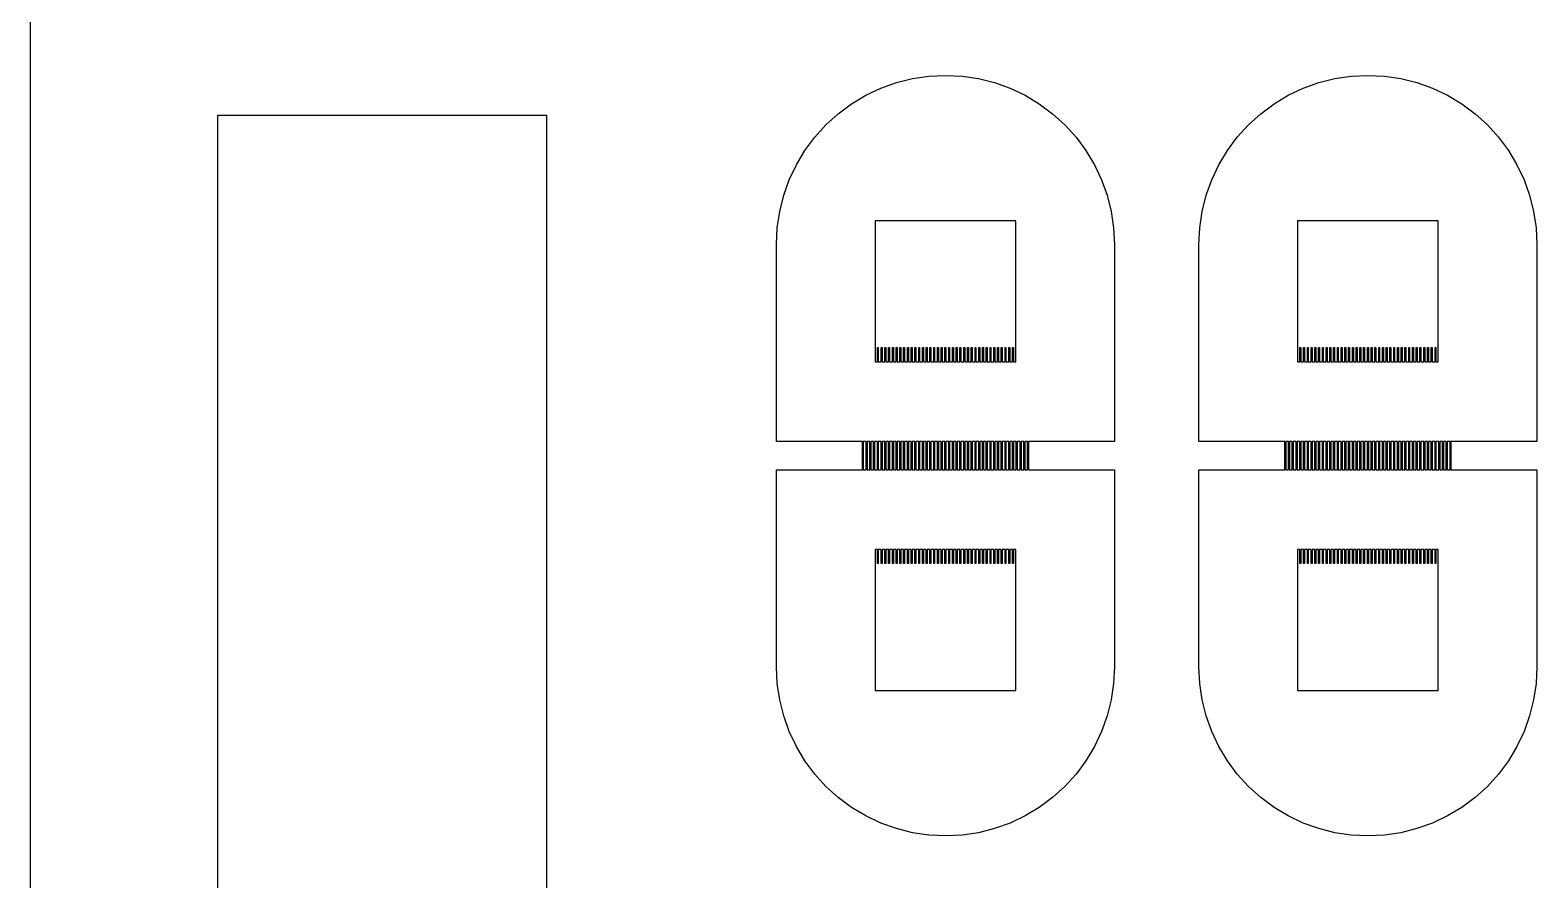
# Model space of a CAD drawing. Extents: x -25 to 122, y -49 to 104.
# Drawn here: x -7.64 to 8.71, y 18.32 to 27.54 of the extents above; entities that cross this region are included whole.
import ezdxf

# ---------------------------------------------------------------- set-up
doc = ezdxf.new("R2010")
doc.units = 0

msp = doc.modelspace()

# ---------------------------------------------------------------- linework, layer by layer
for p, q in [((-7.64249, 62.6685), (-7.64249, -7.64249)), ((1.76031, 26.9755), (1.93492, 27.0192)), ((1.93492, 27.0192), (2.11296, 27.0456)), ((2.11296, 27.0456), (2.29274, 27.0544)), ((2.29274, 27.0544), (2.47252, 27.0456)), ((2.47252, 27.0456), (2.65056, 27.0192)), ((2.65056, 27.0192), (2.82518, 26.9755)), ((6.34581, 26.9755), (6.52042, 27.0192)), ((6.52042, 27.0192), (6.69847, 27.0456)), ((6.69847, 27.0456), (6.87823, 27.0544)), ((6.87823, 27.0544), (7.05801, 27.0456)), ((7.05801, 27.0456), (7.23607, 27.0192)), ((7.23607, 27.0192), (7.41068, 26.9755)), ((1.27373, 26.7453), (1.42812, 26.8378)), ((1.42812, 26.8378), (1.59082, 26.9148)), ((1.59082, 26.9148), (1.76031, 26.9755)), ((2.82518, 26.9755), (2.99466, 26.9148)), ((2.99466, 26.9148), (3.15738, 26.8378)), ((3.15738, 26.8378), (3.31175, 26.7453)), ((5.85922, 26.7453), (6.01361, 26.8378)), ((6.01361, 26.8378), (6.17633, 26.9148)), ((6.17633, 26.9148), (6.34581, 26.9755)), ((7.41068, 26.9755), (7.58015, 26.9148)), ((7.58015, 26.9148), (7.74287, 26.8378)), ((7.74287, 26.8378), (7.89726, 26.7453)), ((1.12914, 26.6381), (1.27373, 26.7453)), ((3.31175, 26.7453), (3.45634, 26.6381)), ((5.71465, 26.6381), (5.85922, 26.7453)), ((7.89726, 26.7453), (8.04184, 26.6381)), ((-5.60449, 12.8649), (-5.60449, 26.6214)), ((-5.60449, 26.6214), (-2.03799, 26.6214)), ((-2.03799, 26.6214), (-2.03799, 12.8649)), ((0.87489, 26.3839), (0.99577, 26.5172)), ((0.99577, 26.5172), (1.12914, 26.6381)), ((3.45634, 26.6381), (3.58971, 26.5172)), ((3.58971, 26.5172), (3.7106, 26.3839)), ((5.46039, 26.3839), (5.58128, 26.5172)), ((5.58128, 26.5172), (5.71465, 26.6381)), ((8.04184, 26.6381), (8.1752, 26.5172)), ((8.1752, 26.5172), (8.2961, 26.3839)), ((0.76767, 26.2393), (0.87489, 26.3839)), ((3.7106, 26.3839), (3.81783, 26.2393)), ((5.35316, 26.2393), (5.46039, 26.3839)), ((8.2961, 26.3839), (8.40332, 26.2393)), ((0.67512, 26.0849), (0.76767, 26.2393)), ((3.81783, 26.2393), (3.91035, 26.0849)), ((5.26064, 26.0849), (5.35316, 26.2393)), ((8.40332, 26.2393), (8.49585, 26.0849)), ((0.59816, 25.9222), (0.67512, 26.0849)), ((3.91035, 26.0849), (3.98732, 25.9222)), ((5.18367, 25.9222), (5.26064, 26.0849)), ((8.49585, 26.0849), (8.57281, 25.9222)), ((0.53752, 25.7527), (0.59816, 25.9222)), ((3.98732, 25.9222), (4.04796, 25.7527)), ((5.12303, 25.7527), (5.18367, 25.9222)), ((8.57281, 25.9222), (8.63345, 25.7527)), ((0.49379, 25.5781), (0.53752, 25.7527)), ((4.04796, 25.7527), (4.09169, 25.5781)), ((5.07928, 25.5781), (5.12303, 25.7527)), ((8.63345, 25.7527), (8.6772, 25.5781)), ((0.46739, 25.4), (0.49379, 25.5781)), ((4.09169, 25.5781), (4.1181, 25.4)), ((5.05289, 25.4), (5.07928, 25.5781)), ((8.6772, 25.5781), (8.7036, 25.4)), ((0.45856, 25.2202), (0.46739, 25.4)), ((3.05699, 25.475), (1.52849, 25.475)), ((1.52849, 25.475), (1.52849, 23.9465)), ((3.05699, 23.9465), (3.05699, 25.475)), ((4.1181, 25.4), (4.12692, 25.2202)), ((5.04405, 25.2202), (5.05289, 25.4)), ((7.64249, 25.475), (6.114, 25.475)), ((6.114, 25.475), (6.114, 23.9465)), ((7.64249, 23.9465), (7.64249, 25.475)), ((8.7036, 25.4), (8.71243, 25.2202)), ((0.45856, 23.0803), (0.45856, 25.2202)), ((4.12692, 25.2202), (4.12692, 23.0803)), ((5.04405, 23.0803), (5.04405, 25.2202)), ((8.71243, 25.2202), (8.71243, 23.0803)), ((1.55397, 24.0993), (1.56416, 24.0993)), ((1.55397, 23.9465), (1.55397, 24.0993)), ((1.56416, 24.0993), (1.56416, 23.9465)), ((1.59473, 23.9465), (1.59473, 24.0993)), ((1.59473, 24.0993), (1.60493, 24.0993)), ((1.60493, 24.0993), (1.60493, 23.9465)), ((1.6355, 23.9465), (1.6355, 24.0993)), ((1.6355, 24.0993), (1.64568, 24.0993)), ((1.64568, 24.0993), (1.64568, 23.9465)), ((1.67625, 23.9465), (1.67625, 24.0993)), ((1.67625, 24.0993), (1.68645, 24.0993)), ((1.68645, 24.0993), (1.68645, 23.9465)), ((1.71703, 23.9465), (1.71703, 24.0993)), ((1.71703, 24.0993), (1.7272, 24.0993)), ((1.7272, 24.0993), (1.7272, 23.9465)), ((1.75777, 23.9465), (1.75777, 24.0993)), ((1.75777, 24.0993), (1.76796, 24.0993)), ((1.76796, 24.0993), (1.76796, 23.9465)), ((1.79854, 23.9465), (1.79854, 24.0993)), ((1.79854, 24.0993), (1.80873, 24.0993)), ((1.80873, 24.0993), (1.80873, 23.9465)), ((1.83929, 23.9465), (1.83929, 24.0993)), ((1.83929, 24.0993), (1.84949, 24.0993)), ((1.84949, 24.0993), (1.84949, 23.9465)), ((1.88005, 23.9465), (1.88005, 24.0993)), ((1.88005, 24.0993), (1.89024, 24.0993)), ((1.89024, 24.0993), (1.89024, 23.9465)), ((1.92082, 23.9465), (1.92082, 24.0993)), ((1.92082, 24.0993), (1.931, 24.0993)), ((1.931, 24.0993), (1.931, 23.9465)), ((1.96156, 23.9465), (1.96156, 24.0993)), ((1.96156, 24.0993), (1.97177, 24.0993)), ((1.97177, 24.0993), (1.97177, 23.9465)), ((2.00233, 23.9465), (2.00233, 24.0993)), ((2.00233, 24.0993), (2.01253, 24.0993)), ((2.01253, 24.0993), (2.01253, 23.9465)), ((2.04309, 23.9465), (2.04309, 24.0993)), ((2.04309, 24.0993), (2.0533, 24.0993)), ((2.0533, 24.0993), (2.0533, 23.9465)), ((2.08386, 23.9465), (2.08386, 24.0993)), ((2.08386, 24.0993), (2.09404, 24.0993)), ((2.09404, 24.0993), (2.09404, 23.9465)), ((2.12462, 23.9465), (2.12462, 24.0993)), ((2.12462, 24.0993), (2.1348, 24.0993)), ((2.1348, 24.0993), (2.1348, 23.9465)), ((2.16537, 23.9465), (2.16537, 24.0993)), ((2.16537, 24.0993), (2.17557, 24.0993)), ((2.17557, 24.0993), (2.17557, 23.9465)), ((2.20613, 23.9465), (2.20613, 24.0993)), ((2.20613, 24.0993), (2.21632, 24.0993)), ((2.21632, 24.0993), (2.21632, 23.9465)), ((2.24689, 23.9465), (2.24689, 24.0993)), ((2.24689, 24.0993), (2.2571, 24.0993)), ((2.2571, 24.0993), (2.2571, 23.9465)), ((2.28766, 23.9465), (2.28766, 24.0993)), ((2.28766, 24.0993), (2.29782, 24.0993)), ((2.29782, 24.0993), (2.29782, 23.9465)), ((2.3284, 23.9465), (2.3284, 24.0993)), ((2.3284, 24.0993), (2.33859, 24.0993)), ((2.33859, 24.0993), (2.33859, 23.9465)), ((2.36917, 23.9465), (2.36917, 24.0993)), ((2.36917, 24.0993), (2.37935, 24.0993)), ((2.37935, 24.0993), (2.37935, 23.9465)), ((2.40991, 23.9465), (2.40991, 24.0993)), ((2.40991, 24.0993), (2.42012, 24.0993)), ((2.42012, 24.0993), (2.42012, 23.9465)), ((2.45068, 23.9465), (2.45068, 24.0993)), ((2.45068, 24.0993), (2.46088, 24.0993)), ((2.46088, 24.0993), (2.46088, 23.9465)), ((2.49144, 23.9465), (2.49144, 24.0993)), ((2.49144, 24.0993), (2.50162, 24.0993)), ((2.50162, 24.0993), (2.50162, 23.9465)), ((2.5322, 23.9465), (2.5322, 24.0993)), ((2.5322, 24.0993), (2.54239, 24.0993)), ((2.54239, 24.0993), (2.54239, 23.9465)), ((2.57297, 23.9465), (2.57297, 24.0993)), ((2.57297, 24.0993), (2.58315, 24.0993)), ((2.58315, 24.0993), (2.58315, 23.9465)), ((2.61371, 23.9465), (2.61371, 24.0993)), ((2.61371, 24.0993), (2.62392, 24.0993)), ((2.62392, 24.0993), (2.62392, 23.9465)), ((2.65448, 23.9465), (2.65448, 24.0993)), ((2.65448, 24.0993), (2.66467, 24.0993)), ((2.66467, 24.0993), (2.66467, 23.9465)), ((2.69524, 23.9465), (2.69524, 24.0993)), ((2.69524, 24.0993), (2.70543, 24.0993)), ((2.70543, 24.0993), (2.70543, 23.9465)), ((2.73601, 23.9465), (2.73601, 24.0993)), ((2.73601, 24.0993), (2.74619, 24.0993)), ((2.74619, 24.0993), (2.74619, 23.9465)), ((2.77676, 23.9465), (2.77676, 24.0993)), ((2.77676, 24.0993), (2.78694, 24.0993)), ((2.78694, 24.0993), (2.78694, 23.9465)), ((2.81752, 23.9465), (2.81752, 24.0993)), ((2.81752, 24.0993), (2.82771, 24.0993)), ((2.82771, 24.0993), (2.82771, 23.9465)), ((2.85828, 23.9465), (2.85828, 24.0993)), ((2.85828, 24.0993), (2.86847, 24.0993)), ((2.86847, 24.0993), (2.86847, 23.9465)), ((2.89903, 23.9465), (2.89903, 24.0993)), ((2.89903, 24.0993), (2.90923, 24.0993)), ((2.90923, 24.0993), (2.90923, 23.9465)), ((2.9398, 23.9465), (2.9398, 24.0993)), ((2.9398, 24.0993), (2.94998, 24.0993)), ((2.94998, 24.0993), (2.94998, 23.9465)), ((2.98056, 23.9465), (2.98056, 24.0993)), ((2.98056, 24.0993), (2.99075, 24.0993)), ((2.99075, 24.0993), (2.99075, 23.9465)), ((3.02132, 23.9465), (3.02132, 24.0993)), ((3.02132, 24.0993), (3.03151, 24.0993)), ((3.03151, 24.0993), (3.03151, 23.9465)), ((6.13948, 24.0993), (6.14966, 24.0993)), ((6.13948, 23.9465), (6.13948, 24.0993)), ((6.14966, 24.0993), (6.14966, 23.9465)), ((6.18024, 23.9465), (6.18024, 24.0993)), ((6.18024, 24.0993), (6.19043, 24.0993)), ((6.19043, 24.0993), (6.19043, 23.9465)), ((6.22099, 23.9465), (6.22099, 24.0993)), ((6.22099, 24.0993), (6.23119, 24.0993)), ((6.23119, 24.0993), (6.23119, 23.9465)), ((6.26175, 23.9465), (6.26175, 24.0993)), ((6.26175, 24.0993), (6.27196, 24.0993)), ((6.27196, 24.0993), (6.27196, 23.9465)), ((6.30252, 23.9465), (6.30252, 24.0993)), ((6.30252, 24.0993), (6.3127, 24.0993)), ((6.3127, 24.0993), (6.3127, 23.9465)), ((6.34328, 23.9465), (6.34328, 24.0993)), ((6.34328, 24.0993), (6.35345, 24.0993)), ((6.35345, 24.0993), (6.35345, 23.9465)), ((6.38405, 23.9465), (6.38405, 24.0993)), ((6.38405, 24.0993), (6.39423, 24.0993)), ((6.39423, 24.0993), (6.39423, 23.9465)), ((6.42479, 23.9465), (6.42479, 24.0993)), ((6.42479, 24.0993), (6.43498, 24.0993)), ((6.43498, 24.0993), (6.43498, 23.9465)), ((6.46555, 23.9465), (6.46555, 24.0993)), ((6.46555, 24.0993), (6.47575, 24.0993)), ((6.47575, 24.0993), (6.47575, 23.9465)), ((6.50632, 23.9465), (6.50632, 24.0993)), ((6.50632, 24.0993), (6.51649, 24.0993)), ((6.51649, 24.0993), (6.51649, 23.9465)), ((6.54707, 23.9465), (6.54707, 24.0993)), ((6.54707, 24.0993), (6.55727, 24.0993)), ((6.55727, 24.0993), (6.55727, 23.9465)), ((6.58784, 23.9465), (6.58784, 24.0993)), ((6.58784, 24.0993), (6.59802, 24.0993)), ((6.59802, 24.0993), (6.59802, 23.9465)), ((6.62859, 23.9465), (6.62859, 24.0993)), ((6.62859, 24.0993), (6.63879, 24.0993)), ((6.63879, 24.0993), (6.63879, 23.9465)), ((6.66936, 23.9465), (6.66936, 24.0993)), ((6.66936, 24.0993), (6.67955, 24.0993)), ((6.67955, 24.0993), (6.67955, 23.9465)), ((6.71011, 23.9465), (6.71011, 24.0993)), ((6.71011, 24.0993), (6.72029, 24.0993)), ((6.72029, 24.0993), (6.72029, 23.9465)), ((6.75087, 23.9465), (6.75087, 24.0993)), ((6.75087, 24.0993), (6.76106, 24.0993)), ((6.76106, 24.0993), (6.76106, 23.9465)), ((6.79164, 23.9465), (6.79164, 24.0993)), ((6.79164, 24.0993), (6.80182, 24.0993)), ((6.80182, 24.0993), (6.80182, 23.9465)), ((6.83238, 23.9465), (6.83238, 24.0993)), ((6.83238, 24.0993), (6.84259, 24.0993)), ((6.84259, 24.0993), (6.84259, 23.9465)), ((6.87315, 23.9465), (6.87315, 24.0993)), ((6.87315, 24.0993), (6.88333, 24.0993)), ((6.88333, 24.0993), (6.88333, 23.9465)), ((6.91389, 23.9465), (6.91389, 24.0993)), ((6.91389, 24.0993), (6.9241, 24.0993)), ((6.9241, 24.0993), (6.9241, 23.9465)), ((6.95467, 23.9465), (6.95467, 24.0993)), ((6.95467, 24.0993), (6.96484, 24.0993)), ((6.96484, 24.0993), (6.96484, 23.9465)), ((6.99542, 23.9465), (6.99542, 24.0993)), ((6.99542, 24.0993), (7.00562, 24.0993)), ((7.00562, 24.0993), (7.00562, 23.9465)), ((7.03618, 23.9465), (7.03618, 24.0993)), ((7.03618, 24.0993), (7.04637, 24.0993)), ((7.04637, 24.0993), (7.04637, 23.9465)), ((7.07693, 23.9465), (7.07693, 24.0993)), ((7.07693, 24.0993), (7.08713, 24.0993)), ((7.08713, 24.0993), (7.08713, 23.9465)), ((7.11769, 23.9465), (7.11769, 24.0993)), ((7.11769, 24.0993), (7.1279, 24.0993)), ((7.1279, 24.0993), (7.1279, 23.9465)), ((7.15846, 23.9465), (7.15846, 24.0993)), ((7.15846, 24.0993), (7.16864, 24.0993)), ((7.16864, 24.0993), (7.16864, 23.9465)), ((7.19922, 23.9465), (7.19922, 24.0993)), ((7.19922, 24.0993), (7.20941, 24.0993)), ((7.20941, 24.0993), (7.20941, 23.9465)), ((7.23999, 23.9465), (7.23999, 24.0993)), ((7.23999, 24.0993), (7.25017, 24.0993)), ((7.25017, 24.0993), (7.25017, 23.9465)), ((7.28073, 23.9465), (7.28073, 24.0993)), ((7.28073, 24.0993), (7.29094, 24.0993)), ((7.29094, 24.0993), (7.29094, 23.9465)), ((7.3215, 23.9465), (7.3215, 24.0993)), ((7.3215, 24.0993), (7.3317, 24.0993)), ((7.3317, 24.0993), (7.3317, 23.9465)), ((7.36226, 23.9465), (7.36226, 24.0993)), ((7.36226, 24.0993), (7.37244, 24.0993)), ((7.37244, 24.0993), (7.37244, 23.9465)), ((7.40303, 23.9465), (7.40303, 24.0993)), ((7.40303, 24.0993), (7.41321, 24.0993)), ((7.41321, 24.0993), (7.41321, 23.9465)), ((7.44379, 23.9465), (7.44379, 24.0993)), ((7.44379, 24.0993), (7.45396, 24.0993)), ((7.45396, 24.0993), (7.45396, 23.9465)), ((7.48453, 23.9465), (7.48453, 24.0993)), ((7.48453, 24.0993), (7.49474, 24.0993)), ((7.49474, 24.0993), (7.49474, 23.9465)), ((7.5253, 23.9465), (7.5253, 24.0993)), ((7.5253, 24.0993), (7.53549, 24.0993)), ((7.53549, 24.0993), (7.53549, 23.9465)), ((7.56606, 23.9465), (7.56606, 24.0993)), ((7.56606, 24.0993), (7.57625, 24.0993)), ((7.57625, 24.0993), (7.57625, 23.9465)), ((7.60683, 23.9465), (7.60683, 24.0993)), ((7.60683, 24.0993), (7.617, 24.0993)), ((7.617, 24.0993), (7.617, 23.9465)), ((1.52849, 23.9465), (1.55397, 23.9465)), ((1.56416, 23.9465), (1.59473, 23.9465)), ((1.60493, 23.9465), (1.6355, 23.9465)), ((1.64568, 23.9465), (1.67625, 23.9465)), ((1.68645, 23.9465), (1.71703, 23.9465)), ((1.7272, 23.9465), (1.75777, 23.9465)), ((1.76796, 23.9465), (1.79854, 23.9465)), ((1.80873, 23.9465), (1.83929, 23.9465)), ((1.84949, 23.9465), (1.88005, 23.9465)), ((1.89024, 23.9465), (1.92082, 23.9465)), ((1.931, 23.9465), (1.96156, 23.9465)), ((1.97177, 23.9465), (2.00233, 23.9465)), ((2.01253, 23.9465), (2.04309, 23.9465)), ((2.0533, 23.9465), (2.08386, 23.9465)), ((2.09404, 23.9465), (2.12462, 23.9465)), ((2.1348, 23.9465), (2.16537, 23.9465)), ((2.17557, 23.9465), (2.20613, 23.9465)), ((2.21632, 23.9465), (2.24689, 23.9465)), ((2.2571, 23.9465), (2.28766, 23.9465)), ((2.29782, 23.9465), (2.3284, 23.9465)), ((2.33859, 23.9465), (2.36917, 23.9465)), ((2.37935, 23.9465), (2.40991, 23.9465)), ((2.42012, 23.9465), (2.45068, 23.9465)), ((2.46088, 23.9465), (2.49144, 23.9465)), ((2.50162, 23.9465), (2.5322, 23.9465)), ((2.54239, 23.9465), (2.57297, 23.9465)), ((2.58315, 23.9465), (2.61371, 23.9465)), ((2.62392, 23.9465), (2.65448, 23.9465)), ((2.66467, 23.9465), (2.69524, 23.9465)), ((2.70543, 23.9465), (2.73601, 23.9465)), ((2.74619, 23.9465), (2.77676, 23.9465)), ((2.78694, 23.9465), (2.81752, 23.9465)), ((2.82771, 23.9465), (2.85828, 23.9465)), ((2.86847, 23.9465), (2.89903, 23.9465)), ((2.90923, 23.9465), (2.9398, 23.9465)), ((2.94998, 23.9465), (2.98056, 23.9465)), ((2.99075, 23.9465), (3.02132, 23.9465)), ((3.03151, 23.9465), (3.05699, 23.9465)), ((6.114, 23.9465), (6.13948, 23.9465)), ((6.14966, 23.9465), (6.18024, 23.9465)), ((6.19043, 23.9465), (6.22099, 23.9465)), ((6.23119, 23.9465), (6.26175, 23.9465)), ((6.27196, 23.9465), (6.30252, 23.9465)), ((6.3127, 23.9465), (6.34328, 23.9465)), ((6.35345, 23.9465), (6.38405, 23.9465)), ((6.39423, 23.9465), (6.42479, 23.9465)), ((6.43498, 23.9465), (6.46555, 23.9465)), ((6.47575, 23.9465), (6.50632, 23.9465)), ((6.51649, 23.9465), (6.54707, 23.9465)), ((6.55727, 23.9465), (6.58784, 23.9465)), ((6.59802, 23.9465), (6.62859, 23.9465)), ((6.63879, 23.9465), (6.66936, 23.9465)), ((6.67955, 23.9465), (6.71011, 23.9465)), ((6.72029, 23.9465), (6.75087, 23.9465)), ((6.76106, 23.9465), (6.79164, 23.9465)), ((6.80182, 23.9465), (6.83238, 23.9465)), ((6.84259, 23.9465), (6.87315, 23.9465)), ((6.88333, 23.9465), (6.91389, 23.9465)), ((6.9241, 23.9465), (6.95467, 23.9465)), ((6.96484, 23.9465), (6.99542, 23.9465)), ((7.00562, 23.9465), (7.03618, 23.9465)), ((7.04637, 23.9465), (7.07693, 23.9465)), ((7.08713, 23.9465), (7.11769, 23.9465)), ((7.1279, 23.9465), (7.15846, 23.9465)), ((7.16864, 23.9465), (7.19922, 23.9465)), ((7.20941, 23.9465), (7.23999, 23.9465)), ((7.25017, 23.9465), (7.28073, 23.9465)), ((7.29094, 23.9465), (7.3215, 23.9465)), ((7.3317, 23.9465), (7.36226, 23.9465)), ((7.37244, 23.9465), (7.40303, 23.9465)), ((7.41321, 23.9465), (7.44379, 23.9465)), ((7.45396, 23.9465), (7.48453, 23.9465)), ((7.49474, 23.9465), (7.5253, 23.9465)), ((7.53549, 23.9465), (7.56606, 23.9465)), ((7.57625, 23.9465), (7.60683, 23.9465)), ((7.617, 23.9465), (7.64249, 23.9465)), ((1.39093, 23.0803), (0.45856, 23.0803)), ((1.39093, 22.7746), (1.39093, 23.0803)), ((1.4317, 23.0803), (1.40112, 23.0803)), ((1.40112, 23.0803), (1.40112, 22.7746)), ((1.4317, 22.7746), (1.4317, 23.0803)), ((1.47246, 23.0803), (1.44188, 23.0803)), ((1.44188, 23.0803), (1.44188, 22.7746)), ((1.47246, 22.7746), (1.47246, 23.0803)), ((1.51321, 23.0803), (1.48264, 23.0803)), ((1.48264, 23.0803), (1.48264, 22.7746)), ((1.51321, 22.7746), (1.51321, 23.0803)), ((1.55397, 23.0803), (1.52341, 23.0803)), ((1.52341, 23.0803), (1.52341, 22.7746)), ((1.55397, 22.7746), (1.55397, 23.0803)), ((1.59473, 23.0803), (1.56416, 23.0803)), ((1.56416, 23.0803), (1.56416, 22.7746)), ((1.59473, 22.7746), (1.59473, 23.0803)), ((1.6355, 23.0803), (1.60493, 23.0803)), ((1.60493, 23.0803), (1.60493, 22.7746)), ((1.6355, 22.7746), (1.6355, 23.0803)), ((1.67625, 23.0803), (1.64568, 23.0803)), ((1.64568, 23.0803), (1.64568, 22.7746)), ((1.67625, 22.7746), (1.67625, 23.0803)), ((1.71703, 23.0803), (1.68645, 23.0803)), ((1.68645, 23.0803), (1.68645, 22.7746)), ((1.71703, 22.7746), (1.71703, 23.0803)), ((1.75777, 23.0803), (1.7272, 23.0803)), ((1.7272, 23.0803), (1.7272, 22.7746)), ((1.75777, 22.7746), (1.75777, 23.0803)), ((1.79854, 23.0803), (1.76796, 23.0803)), ((1.76796, 23.0803), (1.76796, 22.7746)), ((1.79854, 22.7746), (1.79854, 23.0803)), ((1.83929, 23.0803), (1.80873, 23.0803)), ((1.80873, 23.0803), (1.80873, 22.7746)), ((1.83929, 22.7746), (1.83929, 23.0803)), ((1.88005, 23.0803), (1.84949, 23.0803)), ((1.84949, 23.0803), (1.84949, 22.7746)), ((1.88005, 22.7746), (1.88005, 23.0803)), ((1.92082, 23.0803), (1.89024, 23.0803)), ((1.89024, 23.0803), (1.89024, 22.7746)), ((1.92082, 22.7746), (1.92082, 23.0803)), ((1.96156, 23.0803), (1.931, 23.0803)), ((1.931, 23.0803), (1.931, 22.7746)), ((1.96156, 22.7746), (1.96156, 23.0803)), ((2.00233, 23.0803), (1.97177, 23.0803)), ((1.97177, 23.0803), (1.97177, 22.7746)), ((2.00233, 22.7746), (2.00233, 23.0803)), ((2.04309, 23.0803), (2.01253, 23.0803)), ((2.01253, 23.0803), (2.01253, 22.7746)), ((2.04309, 22.7746), (2.04309, 23.0803)), ((2.08386, 23.0803), (2.0533, 23.0803)), ((2.0533, 23.0803), (2.0533, 22.7746)), ((2.08386, 22.7746), (2.08386, 23.0803)), ((2.12462, 23.0803), (2.09404, 23.0803)), ((2.09404, 23.0803), (2.09404, 22.7746)), ((2.12462, 22.7746), (2.12462, 23.0803)), ((2.16537, 23.0803), (2.1348, 23.0803)), ((2.1348, 23.0803), (2.1348, 22.7746)), ((2.16537, 22.7746), (2.16537, 23.0803)), ((2.20613, 23.0803), (2.17557, 23.0803)), ((2.17557, 23.0803), (2.17557, 22.7746)), ((2.20613, 22.7746), (2.20613, 23.0803)), ((2.24689, 23.0803), (2.21632, 23.0803)), ((2.21632, 23.0803), (2.21632, 22.7746)), ((2.24689, 22.7746), (2.24689, 23.0803)), ((2.28766, 23.0803), (2.2571, 23.0803)), ((2.2571, 23.0803), (2.2571, 22.7746)), ((2.28766, 22.7746), (2.28766, 23.0803)), ((2.3284, 23.0803), (2.29782, 23.0803)), ((2.29782, 23.0803), (2.29782, 22.7746)), ((2.3284, 22.7746), (2.3284, 23.0803)), ((2.36917, 23.0803), (2.33859, 23.0803)), ((2.33859, 23.0803), (2.33859, 22.7746)), ((2.36917, 22.7746), (2.36917, 23.0803)), ((2.40991, 23.0803), (2.37935, 23.0803)), ((2.37935, 23.0803), (2.37935, 22.7746)), ((2.40991, 22.7746), (2.40991, 23.0803)), ((2.45068, 23.0803), (2.42012, 23.0803)), ((2.42012, 23.0803), (2.42012, 22.7746)), ((2.45068, 22.7746), (2.45068, 23.0803)), ((2.49144, 23.0803), (2.46088, 23.0803)), ((2.46088, 23.0803), (2.46088, 22.7746)), ((2.49144, 22.7746), (2.49144, 23.0803)), ((2.5322, 23.0803), (2.50162, 23.0803)), ((2.50162, 23.0803), (2.50162, 22.7746)), ((2.5322, 22.7746), (2.5322, 23.0803)), ((2.57297, 23.0803), (2.54239, 23.0803)), ((2.54239, 23.0803), (2.54239, 22.7746)), ((2.57297, 22.7746), (2.57297, 23.0803)), ((2.61371, 23.0803), (2.58315, 23.0803)), ((2.58315, 23.0803), (2.58315, 22.7746)), ((2.61371, 22.7746), (2.61371, 23.0803)), ((2.65448, 23.0803), (2.62392, 23.0803)), ((2.62392, 23.0803), (2.62392, 22.7746)), ((2.65448, 22.7746), (2.65448, 23.0803)), ((2.69524, 23.0803), (2.66467, 23.0803)), ((2.66467, 23.0803), (2.66467, 22.7746)), ((2.69524, 22.7746), (2.69524, 23.0803)), ((2.73601, 23.0803), (2.70543, 23.0803)), ((2.70543, 23.0803), (2.70543, 22.7746)), ((2.73601, 22.7746), (2.73601, 23.0803)), ((2.77676, 23.0803), (2.74619, 23.0803)), ((2.74619, 23.0803), (2.74619, 22.7746)), ((2.77676, 22.7746), (2.77676, 23.0803)), ((2.81752, 23.0803), (2.78694, 23.0803)), ((2.78694, 23.0803), (2.78694, 22.7746)), ((2.81752, 22.7746), (2.81752, 23.0803)), ((2.85828, 23.0803), (2.82771, 23.0803)), ((2.82771, 23.0803), (2.82771, 22.7746)), ((2.85828, 22.7746), (2.85828, 23.0803)), ((2.89903, 23.0803), (2.86847, 23.0803)), ((2.86847, 23.0803), (2.86847, 22.7746)), ((2.89903, 22.7746), (2.89903, 23.0803)), ((2.9398, 23.0803), (2.90923, 23.0803)), ((2.90923, 23.0803), (2.90923, 22.7746)), ((2.9398, 22.7746), (2.9398, 23.0803)), ((2.98056, 23.0803), (2.94998, 23.0803)), ((2.94998, 23.0803), (2.94998, 22.7746)), ((2.98056, 22.7746), (2.98056, 23.0803)), ((3.02132, 23.0803), (2.99075, 23.0803)), ((2.99075, 23.0803), (2.99075, 22.7746)), ((3.02132, 22.7746), (3.02132, 23.0803)), ((3.06207, 23.0803), (3.03151, 23.0803)), ((3.03151, 23.0803), (3.03151, 22.7746)), ((3.06207, 22.7746), (3.06207, 23.0803)), ((3.10284, 23.0803), (3.07228, 23.0803)), ((3.07228, 23.0803), (3.07228, 22.7746)), ((3.10284, 22.7746), (3.10284, 23.0803)), ((3.1436, 23.0803), (3.11304, 23.0803)), ((3.11304, 23.0803), (3.11304, 22.7746)), ((3.1436, 22.7746), (3.1436, 23.0803)), ((3.18437, 23.0803), (3.15378, 23.0803)), ((3.15378, 23.0803), (3.15378, 22.7746)), ((3.18437, 22.7746), (3.18437, 23.0803)), ((4.12692, 23.0803), (3.19455, 23.0803)), ((3.19455, 23.0803), (3.19455, 22.7746)), ((5.97644, 23.0803), (5.04405, 23.0803)), ((5.97644, 22.7746), (5.97644, 23.0803)), ((6.0172, 23.0803), (5.98662, 23.0803)), ((5.98662, 23.0803), (5.98662, 22.7746)), ((6.0172, 22.7746), (6.0172, 23.0803)), ((6.05795, 23.0803), (6.02739, 23.0803)), ((6.02739, 23.0803), (6.02739, 22.7746)), ((6.05795, 22.7746), (6.05795, 23.0803)), ((6.09871, 23.0803), (6.06815, 23.0803)), ((6.06815, 23.0803), (6.06815, 22.7746)), ((6.09871, 22.7746), (6.09871, 23.0803)), ((6.13948, 23.0803), (6.1089, 23.0803)), ((6.1089, 23.0803), (6.1089, 22.7746)), ((6.13948, 22.7746), (6.13948, 23.0803)), ((6.18024, 23.0803), (6.14966, 23.0803)), ((6.14966, 23.0803), (6.14966, 22.7746)), ((6.18024, 22.7746), (6.18024, 23.0803)), ((6.22099, 23.0803), (6.19043, 23.0803)), ((6.19043, 23.0803), (6.19043, 22.7746)), ((6.22099, 22.7746), (6.22099, 23.0803)), ((6.26175, 23.0803), (6.23119, 23.0803)), ((6.23119, 23.0803), (6.23119, 22.7746)), ((6.26175, 22.7746), (6.26175, 23.0803)), ((6.30252, 23.0803), (6.27196, 23.0803)), ((6.27196, 23.0803), (6.27196, 22.7746)), ((6.30252, 22.7746), (6.30252, 23.0803)), ((6.34328, 23.0803), (6.3127, 23.0803)), ((6.3127, 23.0803), (6.3127, 22.7746)), ((6.34328, 22.7746), (6.34328, 23.0803)), ((6.38405, 23.0803), (6.35345, 23.0803)), ((6.35345, 23.0803), (6.35345, 22.7746)), ((6.38405, 22.7746), (6.38405, 23.0803)), ((6.42479, 23.0803), (6.39423, 23.0803)), ((6.39423, 23.0803), (6.39423, 22.7746)), ((6.42479, 22.7746), (6.42479, 23.0803)), ((6.46555, 23.0803), (6.43498, 23.0803)), ((6.43498, 23.0803), (6.43498, 22.7746)), ((6.46555, 22.7746), (6.46555, 23.0803)), ((6.50632, 23.0803), (6.47575, 23.0803)), ((6.47575, 23.0803), (6.47575, 22.7746)), ((6.50632, 22.7746), (6.50632, 23.0803)), ((6.54707, 23.0803), (6.51649, 23.0803)), ((6.51649, 23.0803), (6.51649, 22.7746)), ((6.54707, 22.7746), (6.54707, 23.0803)), ((6.58784, 23.0803), (6.55727, 23.0803)), ((6.55727, 23.0803), (6.55727, 22.7746)), ((6.58784, 22.7746), (6.58784, 23.0803)), ((6.62859, 23.0803), (6.59802, 23.0803)), ((6.59802, 23.0803), (6.59802, 22.7746)), ((6.62859, 22.7746), (6.62859, 23.0803)), ((6.66936, 23.0803), (6.63879, 23.0803)), ((6.63879, 23.0803), (6.63879, 22.7746)), ((6.66936, 22.7746), (6.66936, 23.0803)), ((6.71011, 23.0803), (6.67955, 23.0803)), ((6.67955, 23.0803), (6.67955, 22.7746)), ((6.71011, 22.7746), (6.71011, 23.0803)), ((6.75087, 23.0803), (6.72029, 23.0803)), ((6.72029, 23.0803), (6.72029, 22.7746)), ((6.75087, 22.7746), (6.75087, 23.0803)), ((6.79164, 23.0803), (6.76106, 23.0803)), ((6.76106, 23.0803), (6.76106, 22.7746)), ((6.79164, 22.7746), (6.79164, 23.0803)), ((6.83238, 23.0803), (6.80182, 23.0803)), ((6.80182, 23.0803), (6.80182, 22.7746)), ((6.83238, 22.7746), (6.83238, 23.0803)), ((6.87315, 23.0803), (6.84259, 23.0803)), ((6.84259, 23.0803), (6.84259, 22.7746)), ((6.87315, 22.7746), (6.87315, 23.0803)), ((6.91389, 23.0803), (6.88333, 23.0803)), ((6.88333, 23.0803), (6.88333, 22.7746)), ((6.91389, 22.7746), (6.91389, 23.0803)), ((6.95467, 23.0803), (6.9241, 23.0803)), ((6.9241, 23.0803), (6.9241, 22.7746)), ((6.95467, 22.7746), (6.95467, 23.0803)), ((6.99542, 23.0803), (6.96484, 23.0803)), ((6.96484, 23.0803), (6.96484, 22.7746)), ((6.99542, 22.7746), (6.99542, 23.0803)), ((7.03618, 23.0803), (7.00562, 23.0803)), ((7.00562, 23.0803), (7.00562, 22.7746)), ((7.03618, 22.7746), (7.03618, 23.0803)), ((7.07693, 23.0803), (7.04637, 23.0803)), ((7.04637, 23.0803), (7.04637, 22.7746)), ((7.07693, 22.7746), (7.07693, 23.0803)), ((7.11769, 23.0803), (7.08713, 23.0803)), ((7.08713, 23.0803), (7.08713, 22.7746)), ((7.11769, 22.7746), (7.11769, 23.0803)), ((7.15846, 23.0803), (7.1279, 23.0803)), ((7.1279, 23.0803), (7.1279, 22.7746)), ((7.15846, 22.7746), (7.15846, 23.0803)), ((7.19922, 23.0803), (7.16864, 23.0803)), ((7.16864, 23.0803), (7.16864, 22.7746)), ((7.19922, 22.7746), (7.19922, 23.0803)), ((7.23999, 23.0803), (7.20941, 23.0803)), ((7.20941, 23.0803), (7.20941, 22.7746)), ((7.23999, 22.7746), (7.23999, 23.0803)), ((7.28073, 23.0803), (7.25017, 23.0803)), ((7.25017, 23.0803), (7.25017, 22.7746)), ((7.28073, 22.7746), (7.28073, 23.0803)), ((7.3215, 23.0803), (7.29094, 23.0803)), ((7.29094, 23.0803), (7.29094, 22.7746)), ((7.3215, 22.7746), (7.3215, 23.0803)), ((7.36226, 23.0803), (7.3317, 23.0803)), ((7.3317, 23.0803), (7.3317, 22.7746)), ((7.36226, 22.7746), (7.36226, 23.0803)), ((7.40303, 23.0803), (7.37244, 23.0803)), ((7.37244, 23.0803), (7.37244, 22.7746)), ((7.40303, 22.7746), (7.40303, 23.0803)), ((7.44379, 23.0803), (7.41321, 23.0803)), ((7.41321, 23.0803), (7.41321, 22.7746)), ((7.44379, 22.7746), (7.44379, 23.0803)), ((7.48453, 23.0803), (7.45396, 23.0803)), ((7.45396, 23.0803), (7.45396, 22.7746)), ((7.48453, 22.7746), (7.48453, 23.0803)), ((7.5253, 23.0803), (7.49474, 23.0803)), ((7.49474, 23.0803), (7.49474, 22.7746)), ((7.5253, 22.7746), (7.5253, 23.0803)), ((7.56606, 23.0803), (7.53549, 23.0803)), ((7.53549, 23.0803), (7.53549, 22.7746)), ((7.56606, 22.7746), (7.56606, 23.0803)), ((7.60683, 23.0803), (7.57625, 23.0803)), ((7.57625, 23.0803), (7.57625, 22.7746)), ((7.60683, 22.7746), (7.60683, 23.0803)), ((7.64758, 23.0803), (7.617, 23.0803)), ((7.617, 23.0803), (7.617, 22.7746)), ((7.64758, 22.7746), (7.64758, 23.0803)), ((7.68834, 23.0803), (7.65778, 23.0803)), ((7.65778, 23.0803), (7.65778, 22.7746)), ((7.68834, 22.7746), (7.68834, 23.0803)), ((7.7291, 23.0803), (7.69853, 23.0803)), ((7.69853, 23.0803), (7.69853, 22.7746)), ((7.7291, 22.7746), (7.7291, 23.0803)), ((7.76987, 23.0803), (7.73929, 23.0803)), ((7.73929, 23.0803), (7.73929, 22.7746)), ((7.76987, 22.7746), (7.76987, 23.0803)), ((8.71243, 23.0803), (7.78004, 23.0803)), ((7.78004, 23.0803), (7.78004, 22.7746)), ((0.45856, 20.6347), (0.45856, 22.7746)), ((0.45856, 22.7746), (1.39093, 22.7746)), ((1.40112, 22.7746), (1.4317, 22.7746)), ((1.44188, 22.7746), (1.47246, 22.7746)), ((1.48264, 22.7746), (1.51321, 22.7746)), ((1.52341, 22.7746), (1.55397, 22.7746)), ((1.56416, 22.7746), (1.59473, 22.7746)), ((1.60493, 22.7746), (1.6355, 22.7746)), ((1.64568, 22.7746), (1.67625, 22.7746)), ((1.68645, 22.7746), (1.71703, 22.7746)), ((1.7272, 22.7746), (1.75777, 22.7746)), ((1.76796, 22.7746), (1.79854, 22.7746)), ((1.80873, 22.7746), (1.83929, 22.7746)), ((1.84949, 22.7746), (1.88005, 22.7746)), ((1.89024, 22.7746), (1.92082, 22.7746)), ((1.931, 22.7746), (1.96156, 22.7746)), ((1.97177, 22.7746), (2.00233, 22.7746)), ((2.01253, 22.7746), (2.04309, 22.7746)), ((2.0533, 22.7746), (2.08386, 22.7746)), ((2.09404, 22.7746), (2.12462, 22.7746)), ((2.1348, 22.7746), (2.16537, 22.7746)), ((2.17557, 22.7746), (2.20613, 22.7746)), ((2.21632, 22.7746), (2.24689, 22.7746)), ((2.2571, 22.7746), (2.28766, 22.7746)), ((2.29782, 22.7746), (2.3284, 22.7746)), ((2.33859, 22.7746), (2.36917, 22.7746)), ((2.37935, 22.7746), (2.40991, 22.7746)), ((2.42012, 22.7746), (2.45068, 22.7746)), ((2.46088, 22.7746), (2.49144, 22.7746)), ((2.50162, 22.7746), (2.5322, 22.7746)), ((2.54239, 22.7746), (2.57297, 22.7746)), ((2.58315, 22.7746), (2.61371, 22.7746)), ((2.62392, 22.7746), (2.65448, 22.7746)), ((2.66467, 22.7746), (2.69524, 22.7746)), ((2.70543, 22.7746), (2.73601, 22.7746)), ((2.74619, 22.7746), (2.77676, 22.7746)), ((2.78694, 22.7746), (2.81752, 22.7746)), ((2.82771, 22.7746), (2.85828, 22.7746)), ((2.86847, 22.7746), (2.89903, 22.7746)), ((2.90923, 22.7746), (2.9398, 22.7746)), ((2.94998, 22.7746), (2.98056, 22.7746)), ((2.99075, 22.7746), (3.02132, 22.7746)), ((3.03151, 22.7746), (3.06207, 22.7746)), ((3.07228, 22.7746), (3.10284, 22.7746)), ((3.11304, 22.7746), (3.1436, 22.7746)), ((3.15378, 22.7746), (3.18437, 22.7746)), ((3.19455, 22.7746), (4.12692, 22.7746)), ((4.12692, 22.7746), (4.12692, 20.6347)), ((5.04405, 20.6347), (5.04405, 22.7746)), ((5.04405, 22.7746), (5.97644, 22.7746)), ((5.98662, 22.7746), (6.0172, 22.7746)), ((6.02739, 22.7746), (6.05795, 22.7746)), ((6.06815, 22.7746), (6.09871, 22.7746)), ((6.1089, 22.7746), (6.13948, 22.7746)), ((6.14966, 22.7746), (6.18024, 22.7746)), ((6.19043, 22.7746), (6.22099, 22.7746)), ((6.23119, 22.7746), (6.26175, 22.7746)), ((6.27196, 22.7746), (6.30252, 22.7746)), ((6.3127, 22.7746), (6.34328, 22.7746)), ((6.35345, 22.7746), (6.38405, 22.7746)), ((6.39423, 22.7746), (6.42479, 22.7746)), ((6.43498, 22.7746), (6.46555, 22.7746)), ((6.47575, 22.7746), (6.50632, 22.7746)), ((6.51649, 22.7746), (6.54707, 22.7746)), ((6.55727, 22.7746), (6.58784, 22.7746)), ((6.59802, 22.7746), (6.62859, 22.7746)), ((6.63879, 22.7746), (6.66936, 22.7746)), ((6.67955, 22.7746), (6.71011, 22.7746)), ((6.72029, 22.7746), (6.75087, 22.7746)), ((6.76106, 22.7746), (6.79164, 22.7746)), ((6.80182, 22.7746), (6.83238, 22.7746)), ((6.84259, 22.7746), (6.87315, 22.7746)), ((6.88333, 22.7746), (6.91389, 22.7746)), ((6.9241, 22.7746), (6.95467, 22.7746)), ((6.96484, 22.7746), (6.99542, 22.7746)), ((7.00562, 22.7746), (7.03618, 22.7746)), ((7.04637, 22.7746), (7.07693, 22.7746)), ((7.08713, 22.7746), (7.11769, 22.7746)), ((7.1279, 22.7746), (7.15846, 22.7746)), ((7.16864, 22.7746), (7.19922, 22.7746)), ((7.20941, 22.7746), (7.23999, 22.7746)), ((7.25017, 22.7746), (7.28073, 22.7746)), ((7.29094, 22.7746), (7.3215, 22.7746)), ((7.3317, 22.7746), (7.36226, 22.7746)), ((7.37244, 22.7746), (7.40303, 22.7746)), ((7.41321, 22.7746), (7.44379, 22.7746)), ((7.45396, 22.7746), (7.48453, 22.7746)), ((7.49474, 22.7746), (7.5253, 22.7746)), ((7.53549, 22.7746), (7.56606, 22.7746)), ((7.57625, 22.7746), (7.60683, 22.7746)), ((7.617, 22.7746), (7.64758, 22.7746)), ((7.65778, 22.7746), (7.68834, 22.7746)), ((7.69853, 22.7746), (7.7291, 22.7746)), ((7.73929, 22.7746), (7.76987, 22.7746)), ((7.78004, 22.7746), (8.71243, 22.7746)), ((8.71243, 22.7746), (8.71243, 20.6347)), ((1.55397, 21.9085), (1.52849, 21.9085)), ((1.52849, 21.9085), (1.52849, 20.38)), ((1.55397, 21.7556), (1.55397, 21.9085)), ((1.56416, 21.7556), (1.55397, 21.7556)), ((1.59473, 21.9085), (1.56416, 21.9085)), ((1.56416, 21.9085), (1.56416, 21.7556)), ((1.59473, 21.7556), (1.59473, 21.9085)), ((1.60493, 21.7556), (1.59473, 21.7556)), ((1.6355, 21.9085), (1.60493, 21.9085)), ((1.60493, 21.9085), (1.60493, 21.7556)), ((1.6355, 21.7556), (1.6355, 21.9085)), ((1.64568, 21.7556), (1.6355, 21.7556)), ((1.67625, 21.9085), (1.64568, 21.9085)), ((1.64568, 21.9085), (1.64568, 21.7556)), ((1.67625, 21.7556), (1.67625, 21.9085)), ((1.68645, 21.7556), (1.67625, 21.7556)), ((1.71703, 21.9085), (1.68645, 21.9085)), ((1.68645, 21.9085), (1.68645, 21.7556)), ((1.71703, 21.7556), (1.71703, 21.9085)), ((1.7272, 21.7556), (1.71703, 21.7556)), ((1.75777, 21.9085), (1.7272, 21.9085)), ((1.7272, 21.9085), (1.7272, 21.7556)), ((1.75777, 21.7556), (1.75777, 21.9085)), ((1.76796, 21.7556), (1.75777, 21.7556)), ((1.79854, 21.9085), (1.76796, 21.9085)), ((1.76796, 21.9085), (1.76796, 21.7556)), ((1.79854, 21.7556), (1.79854, 21.9085)), ((1.80873, 21.7556), (1.79854, 21.7556)), ((1.83929, 21.9085), (1.80873, 21.9085)), ((1.80873, 21.9085), (1.80873, 21.7556)), ((1.83929, 21.7556), (1.83929, 21.9085)), ((1.84949, 21.7556), (1.83929, 21.7556)), ((1.88005, 21.9085), (1.84949, 21.9085)), ((1.84949, 21.9085), (1.84949, 21.7556)), ((1.88005, 21.7556), (1.88005, 21.9085)), ((1.89024, 21.7556), (1.88005, 21.7556)), ((1.92082, 21.9085), (1.89024, 21.9085)), ((1.89024, 21.9085), (1.89024, 21.7556)), ((1.92082, 21.7556), (1.92082, 21.9085)), ((1.931, 21.7556), (1.92082, 21.7556)), ((1.96156, 21.9085), (1.931, 21.9085)), ((1.931, 21.9085), (1.931, 21.7556)), ((1.96156, 21.7556), (1.96156, 21.9085)), ((1.97177, 21.7556), (1.96156, 21.7556)), ((2.00233, 21.9085), (1.97177, 21.9085)), ((1.97177, 21.9085), (1.97177, 21.7556)), ((2.00233, 21.7556), (2.00233, 21.9085)), ((2.01253, 21.7556), (2.00233, 21.7556)), ((2.04309, 21.9085), (2.01253, 21.9085)), ((2.01253, 21.9085), (2.01253, 21.7556)), ((2.04309, 21.7556), (2.04309, 21.9085)), ((2.0533, 21.7556), (2.04309, 21.7556)), ((2.08386, 21.9085), (2.0533, 21.9085)), ((2.0533, 21.9085), (2.0533, 21.7556)), ((2.08386, 21.7556), (2.08386, 21.9085)), ((2.09404, 21.7556), (2.08386, 21.7556)), ((2.12462, 21.9085), (2.09404, 21.9085)), ((2.09404, 21.9085), (2.09404, 21.7556)), ((2.12462, 21.7556), (2.12462, 21.9085)), ((2.1348, 21.7556), (2.12462, 21.7556)), ((2.16537, 21.9085), (2.1348, 21.9085)), ((2.1348, 21.9085), (2.1348, 21.7556)), ((2.16537, 21.7556), (2.16537, 21.9085)), ((2.17557, 21.7556), (2.16537, 21.7556)), ((2.20613, 21.9085), (2.17557, 21.9085)), ((2.17557, 21.9085), (2.17557, 21.7556)), ((2.20613, 21.7556), (2.20613, 21.9085)), ((2.21632, 21.7556), (2.20613, 21.7556)), ((2.24689, 21.9085), (2.21632, 21.9085)), ((2.21632, 21.9085), (2.21632, 21.7556)), ((2.24689, 21.7556), (2.24689, 21.9085)), ((2.2571, 21.7556), (2.24689, 21.7556)), ((2.28766, 21.9085), (2.2571, 21.9085)), ((2.2571, 21.9085), (2.2571, 21.7556)), ((2.28766, 21.7556), (2.28766, 21.9085)), ((2.29782, 21.7556), (2.28766, 21.7556)), ((2.3284, 21.9085), (2.29782, 21.9085)), ((2.29782, 21.9085), (2.29782, 21.7556)), ((2.3284, 21.7556), (2.3284, 21.9085)), ((2.33859, 21.7556), (2.3284, 21.7556)), ((2.36917, 21.9085), (2.33859, 21.9085)), ((2.33859, 21.9085), (2.33859, 21.7556)), ((2.36917, 21.7556), (2.36917, 21.9085)), ((2.37935, 21.7556), (2.36917, 21.7556)), ((2.40991, 21.9085), (2.37935, 21.9085)), ((2.37935, 21.9085), (2.37935, 21.7556)), ((2.40991, 21.7556), (2.40991, 21.9085)), ((2.42012, 21.7556), (2.40991, 21.7556)), ((2.45068, 21.9085), (2.42012, 21.9085)), ((2.42012, 21.9085), (2.42012, 21.7556)), ((2.45068, 21.7556), (2.45068, 21.9085)), ((2.46088, 21.7556), (2.45068, 21.7556)), ((2.49144, 21.9085), (2.46088, 21.9085)), ((2.46088, 21.9085), (2.46088, 21.7556)), ((2.49144, 21.7556), (2.49144, 21.9085)), ((2.50162, 21.7556), (2.49144, 21.7556)), ((2.5322, 21.9085), (2.50162, 21.9085)), ((2.50162, 21.9085), (2.50162, 21.7556)), ((2.5322, 21.7556), (2.5322, 21.9085)), ((2.54239, 21.7556), (2.5322, 21.7556)), ((2.57297, 21.9085), (2.54239, 21.9085)), ((2.54239, 21.9085), (2.54239, 21.7556)), ((2.57297, 21.7556), (2.57297, 21.9085)), ((2.58315, 21.7556), (2.57297, 21.7556)), ((2.61371, 21.9085), (2.58315, 21.9085)), ((2.58315, 21.9085), (2.58315, 21.7556)), ((2.61371, 21.7556), (2.61371, 21.9085)), ((2.62392, 21.7556), (2.61371, 21.7556)), ((2.65448, 21.9085), (2.62392, 21.9085)), ((2.62392, 21.9085), (2.62392, 21.7556)), ((2.65448, 21.7556), (2.65448, 21.9085)), ((2.66467, 21.7556), (2.65448, 21.7556)), ((2.69524, 21.9085), (2.66467, 21.9085)), ((2.66467, 21.9085), (2.66467, 21.7556)), ((2.69524, 21.7556), (2.69524, 21.9085)), ((2.70543, 21.7556), (2.69524, 21.7556)), ((2.73601, 21.9085), (2.70543, 21.9085)), ((2.70543, 21.9085), (2.70543, 21.7556)), ((2.73601, 21.7556), (2.73601, 21.9085)), ((2.74619, 21.7556), (2.73601, 21.7556)), ((2.77676, 21.9085), (2.74619, 21.9085)), ((2.74619, 21.9085), (2.74619, 21.7556)), ((2.77676, 21.7556), (2.77676, 21.9085)), ((2.78694, 21.7556), (2.77676, 21.7556)), ((2.81752, 21.9085), (2.78694, 21.9085)), ((2.78694, 21.9085), (2.78694, 21.7556)), ((2.81752, 21.7556), (2.81752, 21.9085)), ((2.82771, 21.7556), (2.81752, 21.7556)), ((2.85828, 21.9085), (2.82771, 21.9085)), ((2.82771, 21.9085), (2.82771, 21.7556)), ((2.85828, 21.7556), (2.85828, 21.9085)), ((2.86847, 21.7556), (2.85828, 21.7556)), ((2.89903, 21.9085), (2.86847, 21.9085)), ((2.86847, 21.9085), (2.86847, 21.7556)), ((2.89903, 21.7556), (2.89903, 21.9085)), ((2.90923, 21.7556), (2.89903, 21.7556)), ((2.9398, 21.9085), (2.90923, 21.9085)), ((2.90923, 21.9085), (2.90923, 21.7556)), ((2.9398, 21.7556), (2.9398, 21.9085)), ((2.94998, 21.7556), (2.9398, 21.7556)), ((2.98056, 21.9085), (2.94998, 21.9085)), ((2.94998, 21.9085), (2.94998, 21.7556)), ((2.98056, 21.7556), (2.98056, 21.9085)), ((2.99075, 21.7556), (2.98056, 21.7556)), ((3.02132, 21.9085), (2.99075, 21.9085)), ((2.99075, 21.9085), (2.99075, 21.7556)), ((3.02132, 21.7556), (3.02132, 21.9085)), ((3.03151, 21.7556), (3.02132, 21.7556)), ((3.05699, 21.9085), (3.03151, 21.9085)), ((3.03151, 21.9085), (3.03151, 21.7556)), ((3.05699, 20.38), (3.05699, 21.9085)), ((6.13948, 21.9085), (6.114, 21.9085)), ((6.114, 21.9085), (6.114, 20.38)), ((6.13948, 21.7556), (6.13948, 21.9085)), ((6.14966, 21.7556), (6.13948, 21.7556)), ((6.18024, 21.9085), (6.14966, 21.9085)), ((6.14966, 21.9085), (6.14966, 21.7556)), ((6.18024, 21.7556), (6.18024, 21.9085)), ((6.19043, 21.7556), (6.18024, 21.7556)), ((6.22099, 21.9085), (6.19043, 21.9085)), ((6.19043, 21.9085), (6.19043, 21.7556)), ((6.22099, 21.7556), (6.22099, 21.9085)), ((6.23119, 21.7556), (6.22099, 21.7556)), ((6.26175, 21.9085), (6.23119, 21.9085)), ((6.23119, 21.9085), (6.23119, 21.7556)), ((6.26175, 21.7556), (6.26175, 21.9085)), ((6.27196, 21.7556), (6.26175, 21.7556)), ((6.30252, 21.9085), (6.27196, 21.9085)), ((6.27196, 21.9085), (6.27196, 21.7556)), ((6.30252, 21.7556), (6.30252, 21.9085)), ((6.3127, 21.7556), (6.30252, 21.7556)), ((6.34328, 21.9085), (6.3127, 21.9085)), ((6.3127, 21.9085), (6.3127, 21.7556)), ((6.34328, 21.7556), (6.34328, 21.9085)), ((6.35345, 21.7556), (6.34328, 21.7556)), ((6.38405, 21.9085), (6.35345, 21.9085)), ((6.35345, 21.9085), (6.35345, 21.7556)), ((6.38405, 21.7556), (6.38405, 21.9085)), ((6.39423, 21.7556), (6.38405, 21.7556)), ((6.42479, 21.9085), (6.39423, 21.9085)), ((6.39423, 21.9085), (6.39423, 21.7556)), ((6.42479, 21.7556), (6.42479, 21.9085)), ((6.43498, 21.7556), (6.42479, 21.7556)), ((6.46555, 21.9085), (6.43498, 21.9085)), ((6.43498, 21.9085), (6.43498, 21.7556)), ((6.46555, 21.7556), (6.46555, 21.9085)), ((6.47575, 21.7556), (6.46555, 21.7556)), ((6.50632, 21.9085), (6.47575, 21.9085)), ((6.47575, 21.9085), (6.47575, 21.7556)), ((6.50632, 21.7556), (6.50632, 21.9085)), ((6.51649, 21.7556), (6.50632, 21.7556)), ((6.54707, 21.9085), (6.51649, 21.9085)), ((6.51649, 21.9085), (6.51649, 21.7556)), ((6.54707, 21.7556), (6.54707, 21.9085)), ((6.55727, 21.7556), (6.54707, 21.7556)), ((6.58784, 21.9085), (6.55727, 21.9085)), ((6.55727, 21.9085), (6.55727, 21.7556)), ((6.58784, 21.7556), (6.58784, 21.9085)), ((6.59802, 21.7556), (6.58784, 21.7556)), ((6.62859, 21.9085), (6.59802, 21.9085)), ((6.59802, 21.9085), (6.59802, 21.7556)), ((6.62859, 21.7556), (6.62859, 21.9085)), ((6.63879, 21.7556), (6.62859, 21.7556)), ((6.66936, 21.9085), (6.63879, 21.9085)), ((6.63879, 21.9085), (6.63879, 21.7556)), ((6.66936, 21.7556), (6.66936, 21.9085)), ((6.67955, 21.7556), (6.66936, 21.7556)), ((6.71011, 21.9085), (6.67955, 21.9085)), ((6.67955, 21.9085), (6.67955, 21.7556)), ((6.71011, 21.7556), (6.71011, 21.9085)), ((6.72029, 21.7556), (6.71011, 21.7556)), ((6.75087, 21.9085), (6.72029, 21.9085)), ((6.72029, 21.9085), (6.72029, 21.7556)), ((6.75087, 21.7556), (6.75087, 21.9085)), ((6.76106, 21.7556), (6.75087, 21.7556)), ((6.79164, 21.9085), (6.76106, 21.9085)), ((6.76106, 21.9085), (6.76106, 21.7556)), ((6.79164, 21.7556), (6.79164, 21.9085)), ((6.80182, 21.7556), (6.79164, 21.7556)), ((6.83238, 21.9085), (6.80182, 21.9085)), ((6.80182, 21.9085), (6.80182, 21.7556)), ((6.83238, 21.7556), (6.83238, 21.9085)), ((6.84259, 21.7556), (6.83238, 21.7556)), ((6.87315, 21.9085), (6.84259, 21.9085)), ((6.84259, 21.9085), (6.84259, 21.7556)), ((6.87315, 21.7556), (6.87315, 21.9085)), ((6.88333, 21.7556), (6.87315, 21.7556)), ((6.91389, 21.9085), (6.88333, 21.9085)), ((6.88333, 21.9085), (6.88333, 21.7556)), ((6.91389, 21.7556), (6.91389, 21.9085)), ((6.9241, 21.7556), (6.91389, 21.7556)), ((6.95467, 21.9085), (6.9241, 21.9085)), ((6.9241, 21.9085), (6.9241, 21.7556)), ((6.95467, 21.7556), (6.95467, 21.9085)), ((6.96484, 21.7556), (6.95467, 21.7556)), ((6.99542, 21.9085), (6.96484, 21.9085)), ((6.96484, 21.9085), (6.96484, 21.7556)), ((6.99542, 21.7556), (6.99542, 21.9085)), ((7.00562, 21.7556), (6.99542, 21.7556)), ((7.03618, 21.9085), (7.00562, 21.9085)), ((7.00562, 21.9085), (7.00562, 21.7556)), ((7.03618, 21.7556), (7.03618, 21.9085)), ((7.04637, 21.7556), (7.03618, 21.7556)), ((7.07693, 21.9085), (7.04637, 21.9085)), ((7.04637, 21.9085), (7.04637, 21.7556)), ((7.07693, 21.7556), (7.07693, 21.9085)), ((7.08713, 21.7556), (7.07693, 21.7556)), ((7.11769, 21.9085), (7.08713, 21.9085)), ((7.08713, 21.9085), (7.08713, 21.7556)), ((7.11769, 21.7556), (7.11769, 21.9085)), ((7.1279, 21.7556), (7.11769, 21.7556)), ((7.15846, 21.9085), (7.1279, 21.9085)), ((7.1279, 21.9085), (7.1279, 21.7556)), ((7.15846, 21.7556), (7.15846, 21.9085)), ((7.16864, 21.7556), (7.15846, 21.7556)), ((7.19922, 21.9085), (7.16864, 21.9085)), ((7.16864, 21.9085), (7.16864, 21.7556)), ((7.19922, 21.7556), (7.19922, 21.9085)), ((7.20941, 21.7556), (7.19922, 21.7556)), ((7.23999, 21.9085), (7.20941, 21.9085)), ((7.20941, 21.9085), (7.20941, 21.7556)), ((7.23999, 21.7556), (7.23999, 21.9085)), ((7.25017, 21.7556), (7.23999, 21.7556)), ((7.28073, 21.9085), (7.25017, 21.9085)), ((7.25017, 21.9085), (7.25017, 21.7556)), ((7.28073, 21.7556), (7.28073, 21.9085)), ((7.29094, 21.7556), (7.28073, 21.7556)), ((7.3215, 21.9085), (7.29094, 21.9085)), ((7.29094, 21.9085), (7.29094, 21.7556)), ((7.3215, 21.7556), (7.3215, 21.9085)), ((7.3317, 21.7556), (7.3215, 21.7556)), ((7.36226, 21.9085), (7.3317, 21.9085)), ((7.3317, 21.9085), (7.3317, 21.7556)), ((7.36226, 21.7556), (7.36226, 21.9085)), ((7.37244, 21.7556), (7.36226, 21.7556)), ((7.40303, 21.9085), (7.37244, 21.9085)), ((7.37244, 21.9085), (7.37244, 21.7556)), ((7.40303, 21.7556), (7.40303, 21.9085)), ((7.41321, 21.7556), (7.40303, 21.7556)), ((7.44379, 21.9085), (7.41321, 21.9085)), ((7.41321, 21.9085), (7.41321, 21.7556)), ((7.44379, 21.7556), (7.44379, 21.9085)), ((7.45396, 21.7556), (7.44379, 21.7556)), ((7.48453, 21.9085), (7.45396, 21.9085)), ((7.45396, 21.9085), (7.45396, 21.7556)), ((7.48453, 21.7556), (7.48453, 21.9085)), ((7.49474, 21.7556), (7.48453, 21.7556)), ((7.5253, 21.9085), (7.49474, 21.9085)), ((7.49474, 21.9085), (7.49474, 21.7556)), ((7.5253, 21.7556), (7.5253, 21.9085)), ((7.53549, 21.7556), (7.5253, 21.7556)), ((7.56606, 21.9085), (7.53549, 21.9085)), ((7.53549, 21.9085), (7.53549, 21.7556)), ((7.56606, 21.7556), (7.56606, 21.9085)), ((7.57625, 21.7556), (7.56606, 21.7556)), ((7.60683, 21.9085), (7.57625, 21.9085)), ((7.57625, 21.9085), (7.57625, 21.7556)), ((7.60683, 21.7556), (7.60683, 21.9085)), ((7.617, 21.7556), (7.60683, 21.7556)), ((7.64249, 21.9085), (7.617, 21.9085)), ((7.617, 21.9085), (7.617, 21.7556)), ((7.64249, 20.38), (7.64249, 21.9085)), ((0.46739, 20.455), (0.45856, 20.6347)), ((4.12692, 20.6347), (4.1181, 20.455)), ((5.05289, 20.455), (5.04405, 20.6347)), ((8.71243, 20.6347), (8.7036, 20.455)), ((0.49379, 20.2769), (0.46739, 20.455)), ((4.1181, 20.455), (4.09169, 20.2769)), ((5.07928, 20.2769), (5.05289, 20.455)), ((8.7036, 20.455), (8.6772, 20.2769)), ((1.52849, 20.38), (3.05699, 20.38)), ((6.114, 20.38), (7.64249, 20.38)), ((0.53752, 20.1023), (0.49379, 20.2769)), ((4.09169, 20.2769), (4.04796, 20.1023)), ((5.12303, 20.1023), (5.07928, 20.2769)), ((8.6772, 20.2769), (8.63345, 20.1023)), ((0.59816, 19.9328), (0.53752, 20.1023)), ((4.04796, 20.1023), (3.98732, 19.9328)), ((5.18367, 19.9328), (5.12303, 20.1023)), ((8.63345, 20.1023), (8.57281, 19.9328)), ((0.67512, 19.7701), (0.59816, 19.9328)), ((3.98732, 19.9328), (3.91035, 19.7701)), ((5.26064, 19.7701), (5.18367, 19.9328)), ((8.57281, 19.9328), (8.49585, 19.7701)), ((0.76767, 19.6157), (0.67512, 19.7701)), ((3.91035, 19.7701), (3.81783, 19.6157)), ((5.35316, 19.6157), (5.26064, 19.7701)), ((8.49585, 19.7701), (8.40332, 19.6157)), ((0.87489, 19.4711), (0.76767, 19.6157)), ((0.99577, 19.3378), (0.87489, 19.4711)), ((3.7106, 19.4711), (3.58971, 19.3378)), ((3.81783, 19.6157), (3.7106, 19.4711)), ((5.46039, 19.4711), (5.35316, 19.6157)), ((5.58128, 19.3378), (5.46039, 19.4711)), ((8.2961, 19.4711), (8.1752, 19.3378)), ((8.40332, 19.6157), (8.2961, 19.4711)), ((1.12914, 19.2169), (0.99577, 19.3378)), ((3.58971, 19.3378), (3.45634, 19.2169)), ((5.71465, 19.2169), (5.58128, 19.3378)), ((8.1752, 19.3378), (8.04184, 19.2169)), ((1.27373, 19.1097), (1.12914, 19.2169)), ((3.45634, 19.2169), (3.31175, 19.1097)), ((5.85922, 19.1097), (5.71465, 19.2169)), ((8.04184, 19.2169), (7.89726, 19.1097)), ((1.42812, 19.0171), (1.27373, 19.1097)), ((1.59082, 18.9402), (1.42812, 19.0171)), ((3.15738, 19.0171), (2.99466, 18.9402)), ((3.31175, 19.1097), (3.15738, 19.0171)), ((6.01361, 19.0171), (5.85922, 19.1097)), ((6.17633, 18.9402), (6.01361, 19.0171)), ((7.74287, 19.0171), (7.58015, 18.9402)), ((7.89726, 19.1097), (7.74287, 19.0171)), ((1.76031, 18.8795), (1.59082, 18.9402)), ((1.93492, 18.8358), (1.76031, 18.8795)), ((2.11296, 18.8094), (1.93492, 18.8358)), ((2.29274, 18.8006), (2.11296, 18.8094)), ((2.47252, 18.8094), (2.29274, 18.8006)), ((2.65056, 18.8358), (2.47252, 18.8094)), ((2.82518, 18.8795), (2.65056, 18.8358)), ((2.99466, 18.9402), (2.82518, 18.8795)), ((6.34581, 18.8795), (6.17633, 18.9402)), ((6.52042, 18.8358), (6.34581, 18.8795)), ((6.69847, 18.8094), (6.52042, 18.8358)), ((6.87823, 18.8006), (6.69847, 18.8094)), ((7.05801, 18.8094), (6.87823, 18.8006)), ((7.23607, 18.8358), (7.05801, 18.8094)), ((7.41068, 18.8795), (7.23607, 18.8358)), ((7.58015, 18.9402), (7.41068, 18.8795))]:
    msp.add_line(p, q)

doc.saveas('drawing.dxf')
